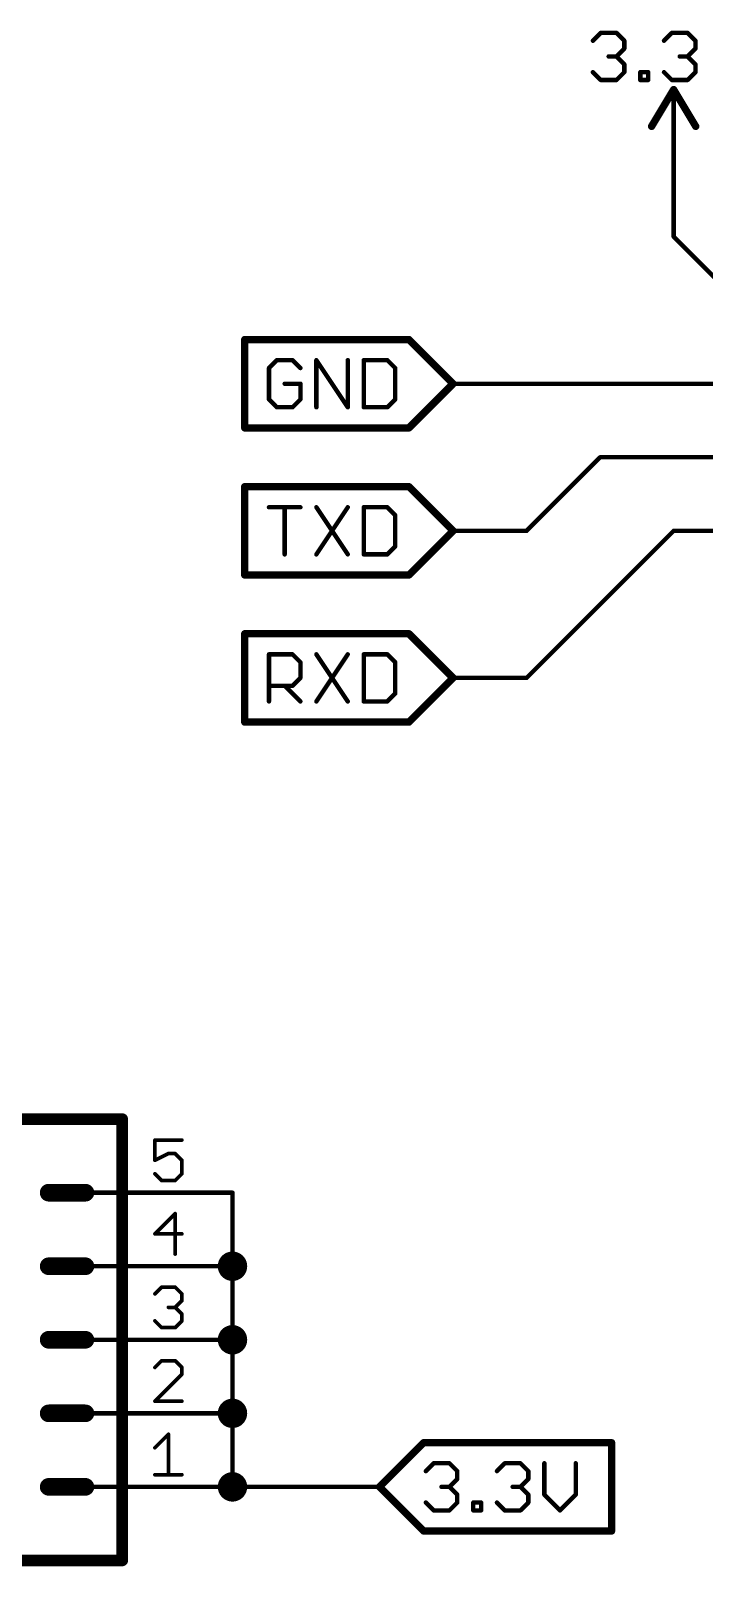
# Model space of a CAD drawing. Extents: x 2 to 137, y 1 to 177.
# Drawn here: x 71.8 to 95, y 4.9 to 57.9 of the extents above; entities that cross this region are included whole.
import ezdxf

# ---------------------------------------------------------------- set-up
doc = ezdxf.new("R2010")
doc.units = 0
for name, color, linetype in [('91', 94, 'CONTINUOUS'), ('94', 14, 'CONTINUOUS'), ('95', 250, 'CONTINUOUS'), ('96', 250, 'CONTINUOUS')]:
    doc.layers.add(name, color=color, linetype=linetype)

msp = doc.modelspace()

# ---------------------------------------------------------------- linework, layer by layer
at = {"layer": '91', "const_width": 0.1524}
for points in [[(93.98, 50.8), (93.98, 53.34)], [(96.52, 48.26), (93.98, 50.8)], [(99.06, 45.72), (86.36, 45.72)], [(91.44, 43.18), (88.9, 40.64)], [(101.6, 43.18), (91.44, 43.18)], [(88.9, 40.64), (86.36, 40.64)], [(93.98, 40.64), (88.9, 35.56)], [(96.52, 40.64), (93.98, 40.64)], [(88.9, 35.56), (86.36, 35.56)], [(78.74, 17.78), (78.74, 15.24)], [(78.74, 15.24), (78.74, 12.7)], [(78.74, 12.7), (78.74, 10.16)], [(78.74, 10.16), (78.74, 7.62)], [(78.74, 7.62), (83.82, 7.62)]]:
    msp.add_lwpolyline(points, dxfattribs=at)
at = {"layer": '91'}
for points, const_width in [([(94.0181, 53.34, 1), (93.9419, 53.34)], 0.0762), ([(93.9419, 50.8, 1), (94.0181, 50.8)], 0.0762), ([(94.0069, 50.8269, 1), (93.9531, 50.7731)], 0.0762), ([(86.36, 45.7581, 1), (86.36, 45.6819)], 0.0762), ([(91.44, 43.2181, 1), (91.44, 43.1419)], 0.0762), ([(91.4669, 43.1531, 1), (91.4131, 43.2069)], 0.0762), ([(86.36, 40.6781, 1), (86.36, 40.6019)], 0.0762), ([(88.8731, 40.6669, 1), (88.9269, 40.6131)], 0.0762), ([(88.9, 40.6019, 1), (88.9, 40.6781)], 0.0762), ([(93.98, 40.6781, 1), (93.98, 40.6019)], 0.0762), ([(94.0069, 40.6131, 1), (93.9531, 40.6669)], 0.0762), ([(86.36, 35.5981, 1), (86.36, 35.5219)], 0.0762), ([(88.8731, 35.5869, 1), (88.9269, 35.5331)], 0.0762), ([(88.9, 35.5219, 1), (88.9, 35.5981)], 0.0762), ([(78.7781, 17.78, 1), (78.7019, 17.78)], 0.0762), ([(78.74, 14.986, 1), (78.74, 15.494, 1), (78.74, 14.986)], 0.508), ([(78.7781, 15.24, 1), (78.7019, 15.24)], 0.0762), ([(78.7019, 15.24, 1), (78.7781, 15.24)], 0.0762), ([(78.74, 12.446, 1), (78.74, 12.954, 1), (78.74, 12.446)], 0.508), ([(78.7781, 12.7, 1), (78.7019, 12.7)], 0.0762), ([(78.7019, 12.7, 1), (78.7781, 12.7)], 0.0762), ([(78.74, 9.906, 1), (78.74, 10.414, 1), (78.74, 9.906)], 0.508), ([(78.7781, 10.16, 1), (78.7019, 10.16)], 0.0762), ([(78.7019, 10.16, 1), (78.7781, 10.16)], 0.0762), ([(78.74, 7.366, 1), (78.74, 7.874, 1), (78.74, 7.366)], 0.508), ([(78.74, 7.6581, 1), (78.74, 7.5819)], 0.0762), ([(78.7019, 7.62, 1), (78.7781, 7.62)], 0.0762), ([(83.82, 7.5819, 1), (83.82, 7.6581)], 0.0762)]:
    msp.add_lwpolyline(points, format="xyb", dxfattribs=dict(at, const_width=const_width))
at = {"layer": '94'}
for points, const_width in [([(93.98, 55.88), (93.218, 54.61)], 0.254), ([(94.742, 54.61), (93.98, 55.88)], 0.254), ([(93.98, 53.34), (93.98, 55.88)], 0.1524), ([(68.58, 20.32), (74.93, 20.32)], 0.4064), ([(74.93, 5.08), (74.93, 20.32)], 0.4064), ([(72.39, 17.78), (73.66, 17.78)], 0.6096), ([(78.74, 17.78), (73.66, 17.78)], 0.1524), ([(72.39, 15.24), (73.66, 15.24)], 0.6096), ([(78.74, 15.24), (73.66, 15.24)], 0.1524), ([(72.39, 12.7), (73.66, 12.7)], 0.6096), ([(78.74, 12.7), (73.66, 12.7)], 0.1524), ([(72.39, 10.16), (73.66, 10.16)], 0.6096), ([(78.74, 10.16), (73.66, 10.16)], 0.1524), ([(72.39, 7.62), (73.66, 7.62)], 0.6096), ([(78.74, 7.62), (73.66, 7.62)], 0.1524), ([(74.93, 5.08), (68.58, 5.08)], 0.4064)]:
    msp.add_lwpolyline(points, dxfattribs=dict(at, const_width=const_width))
for points, const_width in [([(94.0345, 55.9127, 1), (93.9255, 55.8473)], 0.127), ([(94.0345, 55.8473, 1), (93.9255, 55.9127)], 0.127), ([(94.0181, 55.88, 1), (93.9419, 55.88)], 0.0762), ([(93.1635, 54.6427, 1), (93.2725, 54.5773)], 0.127), ([(94.6875, 54.5773, 1), (94.7965, 54.6427)], 0.127), ([(93.9419, 53.34, 1), (94.0181, 53.34)], 0.0762), ([(75.0316, 20.32, 1), (74.8284, 20.32)], 0.2032), ([(74.93, 20.2184, 1), (74.93, 20.4216)], 0.2032), ([(72.39, 17.9324, 1), (72.39, 17.6276)], 0.3048), ([(73.66, 17.6276, 1), (73.66, 17.9324)], 0.3048), ([(73.66, 17.8181, 1), (73.66, 17.7419)], 0.0762), ([(78.74, 17.7419, 1), (78.74, 17.8181)], 0.0762), ([(72.39, 15.3924, 1), (72.39, 15.0876)], 0.3048), ([(73.66, 15.0876, 1), (73.66, 15.3924)], 0.3048), ([(73.66, 15.2781, 1), (73.66, 15.2019)], 0.0762), ([(78.74, 15.2019, 1), (78.74, 15.2781)], 0.0762), ([(72.39, 12.8524, 1), (72.39, 12.5476)], 0.3048), ([(73.66, 12.5476, 1), (73.66, 12.8524)], 0.3048), ([(73.66, 12.7381, 1), (73.66, 12.6619)], 0.0762), ([(78.74, 12.6619, 1), (78.74, 12.7381)], 0.0762), ([(72.39, 10.3124, 1), (72.39, 10.0076)], 0.3048), ([(73.66, 10.0076, 1), (73.66, 10.3124)], 0.3048), ([(73.66, 10.1981, 1), (73.66, 10.1219)], 0.0762), ([(78.74, 10.1219, 1), (78.74, 10.1981)], 0.0762), ([(72.39, 7.7724, 1), (72.39, 7.4676)], 0.3048), ([(73.66, 7.4676, 1), (73.66, 7.7724)], 0.3048), ([(73.66, 7.6581, 1), (73.66, 7.5819)], 0.0762), ([(78.74, 7.5819, 1), (78.74, 7.6581)], 0.0762), ([(74.8284, 5.08, 1), (75.0316, 5.08)], 0.2032), ([(74.93, 4.9784, 1), (74.93, 5.1816)], 0.2032)]:
    msp.add_lwpolyline(points, format="xyb", dxfattribs=dict(at, const_width=const_width))
at = {"layer": '95'}
for points, const_width in [([(84.836, 47.244), (79.1625, 47.244)], 0.254), ([(79.1625, 44.196), (79.1625, 47.244)], 0.254), ([(86.36, 45.72), (84.836, 47.244)], 0.254), ([(80.2719, 46.5342), (80.0007, 46.263)], 0.1524), ([(80.0007, 46.263), (80.0007, 45.1784)], 0.1524), ([(80.8142, 46.5342), (80.2719, 46.5342)], 0.1524), ([(81.0854, 46.263), (80.8142, 46.5342)], 0.1524), ([(81.6379, 44.9072), (81.6379, 46.5342)], 0.1524), ([(81.6379, 46.5342), (82.7225, 44.9072)], 0.1524), ([(82.7225, 44.9072), (82.7225, 46.5342)], 0.1524), ([(83.275, 46.5342), (83.275, 44.9072)], 0.1524), ([(84.0885, 46.5342), (83.275, 46.5342)], 0.1524), ([(84.3597, 46.263), (84.0885, 46.5342)], 0.1524), ([(84.3597, 45.1784), (84.3597, 46.263)], 0.1524), ([(81.0854, 45.7207), (80.5431, 45.7207)], 0.1524), ([(81.0854, 45.1784), (81.0854, 45.7207)], 0.1524), ([(86.36, 45.72), (84.836, 44.196)], 0.254), ([(80.0007, 45.1784), (80.2719, 44.9072)], 0.1524), ([(80.8142, 44.9072), (81.0854, 45.1784)], 0.1524), ([(84.0885, 44.9072), (84.3597, 45.1784)], 0.1524), ([(80.2719, 44.9072), (80.8142, 44.9072)], 0.1524), ([(83.275, 44.9072), (84.0885, 44.9072)], 0.1524), ([(84.836, 44.196), (79.1625, 44.196)], 0.254), ([(84.836, 42.164), (79.1625, 42.164)], 0.254), ([(79.1625, 39.116), (79.1625, 42.164)], 0.254), ([(86.36, 40.64), (84.836, 42.164)], 0.254), ([(80.0007, 41.4542), (81.0854, 41.4542)], 0.1524), ([(80.5431, 39.8272), (80.5431, 41.4542)], 0.1524), ([(81.6379, 41.4542), (82.7225, 39.8272)], 0.1524), ([(82.7225, 41.4542), (81.6379, 39.8272)], 0.1524), ([(83.275, 41.4542), (83.275, 39.8272)], 0.1524), ([(84.0885, 41.4542), (83.275, 41.4542)], 0.1524), ([(84.3597, 41.183), (84.0885, 41.4542)], 0.1524), ([(84.3597, 40.0984), (84.3597, 41.183)], 0.1524), ([(86.36, 40.64), (84.836, 39.116)], 0.254), ([(83.275, 39.8272), (84.0885, 39.8272)], 0.1524), ([(84.0885, 39.8272), (84.3597, 40.0984)], 0.1524), ([(84.836, 39.116), (79.1625, 39.116)], 0.254), ([(84.836, 37.084), (79.1625, 37.084)], 0.254), ([(79.1625, 34.036), (79.1625, 37.084)], 0.254), ([(86.36, 35.56), (84.836, 37.084)], 0.254), ([(80.0007, 34.7472), (80.0007, 36.3742)], 0.1524), ([(80.0007, 36.3742), (80.8142, 36.3742)], 0.1524), ([(80.8142, 36.3742), (81.0854, 36.103)], 0.1524), ([(81.0854, 36.103), (81.0854, 35.5607)], 0.1524), ([(81.6379, 36.3742), (82.7225, 34.7472)], 0.1524), ([(82.7225, 36.3742), (81.6379, 34.7472)], 0.1524), ([(83.275, 36.3742), (83.275, 34.7472)], 0.1524), ([(84.0885, 36.3742), (83.275, 36.3742)], 0.1524), ([(84.3597, 36.103), (84.0885, 36.3742)], 0.1524), ([(84.3597, 35.0184), (84.3597, 36.103)], 0.1524), ([(81.0854, 35.5607), (80.8142, 35.2895)], 0.1524), ([(86.36, 35.56), (84.836, 34.036)], 0.254), ([(80.8142, 35.2895), (80.0007, 35.2895)], 0.1524), ([(80.5431, 35.2895), (81.0854, 34.7472)], 0.1524), ([(84.0885, 34.7472), (84.3597, 35.0184)], 0.1524), ([(83.275, 34.7472), (84.0885, 34.7472)], 0.1524), ([(84.836, 34.036), (79.1625, 34.036)], 0.254), ([(76.9924, 19.5973), (76.0603, 19.5973)], 0.127), ([(76.0603, 19.5973), (76.0603, 18.8982)], 0.127), ([(76.0603, 18.8982), (76.5264, 19.1312)], 0.127), ([(76.5264, 19.1312), (76.7594, 19.1312)], 0.127), ([(76.7594, 19.1312), (76.9924, 18.8982)], 0.127), ([(76.9924, 18.8982), (76.9924, 18.4321)], 0.127), ([(76.2933, 18.1991), (76.0603, 18.4321)], 0.127), ([(76.7594, 18.1991), (76.2933, 18.1991)], 0.127), ([(76.9924, 18.4321), (76.7594, 18.1991)], 0.127), ([(76.7594, 17.0573), (76.0603, 16.3582)], 0.127), ([(76.7594, 15.6591), (76.7594, 17.0573)], 0.127), ([(76.0603, 16.3582), (76.9924, 16.3582)], 0.127), ([(76.0603, 14.2843), (76.2933, 14.5173)], 0.127), ([(76.2933, 14.5173), (76.7594, 14.5173)], 0.127), ([(76.7594, 14.5173), (76.9924, 14.2843)], 0.127), ([(76.9924, 14.2843), (76.9924, 14.0512)], 0.127), ([(76.7594, 13.8182), (76.5264, 13.8182)], 0.127), ([(76.9924, 14.0512), (76.7594, 13.8182)], 0.127), ([(76.7594, 13.8182), (76.9924, 13.5852)], 0.127), ([(76.2933, 13.1191), (76.0603, 13.3521)], 0.127), ([(76.9924, 13.3521), (76.7594, 13.1191)], 0.127), ([(76.9924, 13.5852), (76.9924, 13.3521)], 0.127), ([(76.7594, 13.1191), (76.2933, 13.1191)], 0.127), ([(76.2933, 11.9773), (76.0603, 11.7443)], 0.127), ([(76.7594, 11.9773), (76.2933, 11.9773)], 0.127), ([(76.9924, 11.7443), (76.7594, 11.9773)], 0.127), ([(76.9924, 11.5112), (76.9924, 11.7443)], 0.127), ([(76.0603, 10.5791), (76.9924, 11.5112)], 0.127), ([(76.9924, 10.5791), (76.0603, 10.5791)], 0.127), ([(76.0603, 8.9712), (76.5264, 9.4373)], 0.127), ([(76.5264, 9.4373), (76.5264, 8.0391)], 0.127), ([(83.82, 7.62), (85.344, 9.144)], 0.254), ([(85.344, 9.144), (91.8361, 9.144)], 0.254), ([(91.8361, 9.144), (91.8361, 6.096)], 0.254), ([(85.4202, 8.163), (85.6914, 8.4342)], 0.1524), ([(85.6914, 8.4342), (86.2337, 8.4342)], 0.1524), ([(86.2337, 8.4342), (86.5049, 8.163)], 0.1524), ([(87.8759, 8.163), (88.1471, 8.4342)], 0.1524), ([(88.1471, 8.4342), (88.6894, 8.4342)], 0.1524), ([(88.6894, 8.4342), (88.9606, 8.163)], 0.1524), ([(89.5131, 8.4342), (89.5131, 7.3495)], 0.1524), ([(90.5978, 7.3495), (90.5978, 8.4342)], 0.1524), ([(76.0603, 8.0391), (76.9924, 8.0391)], 0.127), ([(86.5049, 7.8919), (86.2337, 7.6207)], 0.1524), ([(86.5049, 8.163), (86.5049, 7.8919)], 0.1524), ([(88.9606, 7.8919), (88.6894, 7.6207)], 0.1524), ([(88.9606, 8.163), (88.9606, 7.8919)], 0.1524), ([(83.82, 7.62), (85.344, 6.096)], 0.254), ([(86.2337, 7.6207), (85.9625, 7.6207)], 0.1524), ([(86.2337, 7.6207), (86.5049, 7.3495)], 0.1524), ([(86.5049, 7.3495), (86.5049, 7.0784)], 0.1524), ([(88.6894, 7.6207), (88.4183, 7.6207)], 0.1524), ([(88.6894, 7.6207), (88.9606, 7.3495)], 0.1524), ([(88.9606, 7.3495), (88.9606, 7.0784)], 0.1524), ([(89.5131, 7.3495), (90.0554, 6.8072)], 0.1524), ([(90.0554, 6.8072), (90.5978, 7.3495)], 0.1524), ([(85.6914, 6.8072), (85.4202, 7.0784)], 0.1524), ([(86.5049, 7.0784), (86.2337, 6.8072)], 0.1524), ([(87.0574, 6.8072), (87.0574, 7.0784)], 0.1524), ([(87.0574, 7.0784), (87.3285, 7.0784)], 0.1524), ([(87.3285, 7.0784), (87.3285, 6.8072)], 0.1524), ([(88.1471, 6.8072), (87.8759, 7.0784)], 0.1524), ([(88.9606, 7.0784), (88.6894, 6.8072)], 0.1524), ([(86.2337, 6.8072), (85.6914, 6.8072)], 0.1524), ([(87.3285, 6.8072), (87.0574, 6.8072)], 0.1524), ([(88.6894, 6.8072), (88.1471, 6.8072)], 0.1524), ([(85.344, 6.096), (91.8361, 6.096)], 0.254)]:
    msp.add_lwpolyline(points, dxfattribs=dict(at, const_width=const_width))
for points, const_width in [([(79.1625, 47.3075, 1), (79.1625, 47.1805)], 0.127), ([(79.226, 47.244, 1), (79.099, 47.244)], 0.127), ([(84.8809, 47.2889, 1), (84.7911, 47.1991)], 0.127), ([(84.836, 47.1805, 1), (84.836, 47.3075)], 0.127), ([(80.0388, 46.263, 1), (79.9626, 46.263)], 0.0762), ([(79.9738, 46.29, 1), (80.0277, 46.2361)], 0.0762), ([(80.2719, 46.5723, 1), (80.2719, 46.4961)], 0.0762), ([(80.2988, 46.5072, 1), (80.2449, 46.5611)], 0.0762), ([(80.8412, 46.5611, 1), (80.7873, 46.5072)], 0.0762), ([(80.8142, 46.4961, 1), (80.8142, 46.5723)], 0.0762), ([(81.0584, 46.2361, 1), (81.1123, 46.29)], 0.0762), ([(81.676, 46.5342, 1), (81.5998, 46.5342)], 0.0762), ([(81.6696, 46.5553, 1), (81.6062, 46.5131)], 0.0762), ([(82.7606, 46.5342, 1), (82.6844, 46.5342)], 0.0762), ([(83.3131, 46.5342, 1), (83.2369, 46.5342)], 0.0762), ([(83.275, 46.5723, 1), (83.275, 46.4961)], 0.0762), ([(84.1155, 46.5611, 1), (84.0616, 46.5072)], 0.0762), ([(84.0885, 46.4961, 1), (84.0885, 46.5723)], 0.0762), ([(84.3978, 46.263, 1), (84.3216, 46.263)], 0.0762), ([(84.3328, 46.2361, 1), (84.3866, 46.29)], 0.0762), ([(80.5431, 45.7588, 1), (80.5431, 45.6826)], 0.0762), ([(81.1235, 45.7207, 1), (81.0473, 45.7207)], 0.0762), ([(81.0854, 45.6826, 1), (81.0854, 45.7588)], 0.0762), ([(86.4049, 45.6751, 1), (86.3151, 45.7649)], 0.127), ([(86.3151, 45.6751, 1), (86.4049, 45.7649)], 0.127), ([(80.0277, 45.2053, 1), (79.9738, 45.1514)], 0.0762), ([(79.9626, 45.1784, 1), (80.0388, 45.1784)], 0.0762), ([(81.0473, 45.1784, 1), (81.1235, 45.1784)], 0.0762), ([(81.1123, 45.1514, 1), (81.0584, 45.2053)], 0.0762), ([(84.3216, 45.1784, 1), (84.3978, 45.1784)], 0.0762), ([(84.3866, 45.1514, 1), (84.3328, 45.2053)], 0.0762), ([(80.2719, 44.9453, 1), (80.2719, 44.8691)], 0.0762), ([(80.2449, 44.8803, 1), (80.2988, 44.9341)], 0.0762), ([(80.7873, 44.9341, 1), (80.8412, 44.8803)], 0.0762), ([(80.8142, 44.8691, 1), (80.8142, 44.9453)], 0.0762), ([(81.5998, 44.9072, 1), (81.676, 44.9072)], 0.0762), ([(82.6844, 44.9072, 1), (82.7606, 44.9072)], 0.0762), ([(82.6908, 44.8861, 1), (82.7542, 44.9283)], 0.0762), ([(83.275, 44.9453, 1), (83.275, 44.8691)], 0.0762), ([(83.2369, 44.9072, 1), (83.3131, 44.9072)], 0.0762), ([(84.0616, 44.9341, 1), (84.1155, 44.8803)], 0.0762), ([(84.0885, 44.8691, 1), (84.0885, 44.9453)], 0.0762), ([(79.1625, 44.2595, 1), (79.1625, 44.1325)], 0.127), ([(79.099, 44.196, 1), (79.226, 44.196)], 0.127), ([(84.7911, 44.2409, 1), (84.8809, 44.1511)], 0.127), ([(84.836, 44.1325, 1), (84.836, 44.2595)], 0.127), ([(79.1625, 42.2275, 1), (79.1625, 42.1005)], 0.127), ([(79.226, 42.164, 1), (79.099, 42.164)], 0.127), ([(84.8809, 42.2089, 1), (84.7911, 42.1191)], 0.127), ([(84.836, 42.1005, 1), (84.836, 42.2275)], 0.127), ([(80.0007, 41.4923, 1), (80.0007, 41.4161)], 0.0762), ([(80.5812, 41.4542, 1), (80.505, 41.4542)], 0.0762), ([(81.0854, 41.4161, 1), (81.0854, 41.4923)], 0.0762), ([(81.6696, 41.4753, 1), (81.6062, 41.4331)], 0.0762), ([(82.7542, 41.4331, 1), (82.6908, 41.4753)], 0.0762), ([(83.3131, 41.4542, 1), (83.2369, 41.4542)], 0.0762), ([(83.275, 41.4923, 1), (83.275, 41.4161)], 0.0762), ([(84.1155, 41.4811, 1), (84.0616, 41.4272)], 0.0762), ([(84.0885, 41.4161, 1), (84.0885, 41.4923)], 0.0762), ([(84.3978, 41.183, 1), (84.3216, 41.183)], 0.0762), ([(84.3328, 41.1561, 1), (84.3866, 41.21)], 0.0762), ([(86.4049, 40.5951, 1), (86.3151, 40.6849)], 0.127), ([(86.3151, 40.5951, 1), (86.4049, 40.6849)], 0.127), ([(80.505, 39.8272, 1), (80.5812, 39.8272)], 0.0762), ([(81.6062, 39.8483, 1), (81.6696, 39.8061)], 0.0762), ([(82.6908, 39.8061, 1), (82.7542, 39.8483)], 0.0762), ([(83.275, 39.8653, 1), (83.275, 39.7891)], 0.0762), ([(83.2369, 39.8272, 1), (83.3131, 39.8272)], 0.0762), ([(84.0616, 39.8541, 1), (84.1155, 39.8003)], 0.0762), ([(84.0885, 39.7891, 1), (84.0885, 39.8653)], 0.0762), ([(84.3216, 40.0984, 1), (84.3978, 40.0984)], 0.0762), ([(84.3866, 40.0714, 1), (84.3328, 40.1253)], 0.0762), ([(79.1625, 39.1795, 1), (79.1625, 39.0525)], 0.127), ([(79.099, 39.116, 1), (79.226, 39.116)], 0.127), ([(84.7911, 39.1609, 1), (84.8809, 39.0711)], 0.127), ([(84.836, 39.0525, 1), (84.836, 39.1795)], 0.127), ([(79.1625, 37.1475, 1), (79.1625, 37.0205)], 0.127), ([(79.226, 37.084, 1), (79.099, 37.084)], 0.127), ([(84.8809, 37.1289, 1), (84.7911, 37.0391)], 0.127), ([(84.836, 37.0205, 1), (84.836, 37.1475)], 0.127), ([(80.0388, 36.3742, 1), (79.9626, 36.3742)], 0.0762), ([(80.0007, 36.4123, 1), (80.0007, 36.3361)], 0.0762), ([(80.8412, 36.4011, 1), (80.7873, 36.3472)], 0.0762), ([(80.8142, 36.3361, 1), (80.8142, 36.4123)], 0.0762), ([(81.1235, 36.103, 1), (81.0473, 36.103)], 0.0762), ([(81.0584, 36.0761, 1), (81.1123, 36.13)], 0.0762), ([(81.6696, 36.3953, 1), (81.6062, 36.3531)], 0.0762), ([(82.7542, 36.3531, 1), (82.6908, 36.3953)], 0.0762), ([(83.3131, 36.3742, 1), (83.2369, 36.3742)], 0.0762), ([(83.275, 36.4123, 1), (83.275, 36.3361)], 0.0762), ([(84.1155, 36.4011, 1), (84.0616, 36.3472)], 0.0762), ([(84.0885, 36.3361, 1), (84.0885, 36.4123)], 0.0762), ([(84.3978, 36.103, 1), (84.3216, 36.103)], 0.0762), ([(84.3328, 36.0761, 1), (84.3866, 36.13)], 0.0762), ([(81.0473, 35.5607, 1), (81.1235, 35.5607)], 0.0762), ([(81.1123, 35.5338, 1), (81.0584, 35.5876)], 0.0762), ([(86.4049, 35.5151, 1), (86.3151, 35.6049)], 0.127), ([(86.3151, 35.5151, 1), (86.4049, 35.6049)], 0.127), ([(80.0007, 35.3276, 1), (80.0007, 35.2514)], 0.0762), ([(80.57, 35.3165, 1), (80.5161, 35.2626)], 0.0762), ([(80.7873, 35.3165, 1), (80.8412, 35.2626)], 0.0762), ([(80.8142, 35.2514, 1), (80.8142, 35.3276)], 0.0762), ([(84.3216, 35.0184, 1), (84.3978, 35.0184)], 0.0762), ([(84.3866, 34.9914, 1), (84.3328, 35.0453)], 0.0762), ([(79.9626, 34.7472, 1), (80.0388, 34.7472)], 0.0762), ([(81.0584, 34.7203, 1), (81.1123, 34.7741)], 0.0762), ([(81.6062, 34.7683, 1), (81.6696, 34.7261)], 0.0762), ([(82.6908, 34.7261, 1), (82.7542, 34.7683)], 0.0762), ([(83.275, 34.7853, 1), (83.275, 34.7091)], 0.0762), ([(83.2369, 34.7472, 1), (83.3131, 34.7472)], 0.0762), ([(84.0616, 34.7741, 1), (84.1155, 34.7203)], 0.0762), ([(84.0885, 34.7091, 1), (84.0885, 34.7853)], 0.0762), ([(79.1625, 34.0995, 1), (79.1625, 33.9725)], 0.127), ([(79.099, 34.036, 1), (79.226, 34.036)], 0.127), ([(84.7911, 34.0809, 1), (84.8809, 33.9911)], 0.127), ([(84.836, 33.9725, 1), (84.836, 34.0995)], 0.127), ([(76.0921, 19.5973, 1), (76.0285, 19.5973)], 0.0635), ([(76.0603, 19.629, 1), (76.0603, 19.5655)], 0.0635), ([(76.9924, 19.5655, 1), (76.9924, 19.629)], 0.0635), ([(76.5264, 19.163, 1), (76.5264, 19.0995)], 0.0635), ([(76.5406, 19.1028, 1), (76.5122, 19.1596)], 0.0635), ([(76.7818, 19.1537, 1), (76.7369, 19.1088)], 0.0635), ([(76.7594, 19.0995, 1), (76.7594, 19.163)], 0.0635), ([(76.0285, 18.8982, 1), (76.0921, 18.8982)], 0.0635), ([(76.0461, 18.9266, 1), (76.0745, 18.8698)], 0.0635), ([(77.0242, 18.8982, 1), (76.9607, 18.8982)], 0.0635), ([(76.97, 18.8757, 1), (77.0149, 18.9206)], 0.0635), ([(76.0828, 18.4546, 1), (76.0378, 18.4097)], 0.0635), ([(76.2933, 18.2309, 1), (76.2933, 18.1674)], 0.0635), ([(76.2709, 18.1766, 1), (76.3158, 18.2216)], 0.0635), ([(76.7369, 18.2216, 1), (76.7818, 18.1766)], 0.0635), ([(76.7594, 18.1674, 1), (76.7594, 18.2309)], 0.0635), ([(76.9607, 18.4321, 1), (77.0242, 18.4321)], 0.0635), ([(77.0149, 18.4097, 1), (76.97, 18.4546)], 0.0635), ([(76.7911, 17.0573, 1), (76.7276, 17.0573)], 0.0635), ([(76.7818, 17.0348, 1), (76.7369, 17.0797)], 0.0635), ([(76.0603, 16.3899, 1), (76.0603, 16.3264)], 0.0635), ([(76.0378, 16.3806, 1), (76.0828, 16.3357)], 0.0635), ([(76.9924, 16.3264, 1), (76.9924, 16.3899)], 0.0635), ([(76.7276, 15.6591, 1), (76.7911, 15.6591)], 0.0635), ([(76.0378, 14.3067, 1), (76.0828, 14.2618)], 0.0635), ([(76.2933, 14.549, 1), (76.2933, 14.4855)], 0.0635), ([(76.3158, 14.4948, 1), (76.2709, 14.5397)], 0.0635), ([(76.7818, 14.5397, 1), (76.7369, 14.4948)], 0.0635), ([(76.7594, 14.4855, 1), (76.7594, 14.549)], 0.0635), ([(77.0242, 14.2843, 1), (76.9607, 14.2843)], 0.0635), ([(76.97, 14.2618, 1), (77.0149, 14.3067)], 0.0635), ([(76.5264, 13.8499, 1), (76.5264, 13.7864)], 0.0635), ([(76.7818, 13.8406, 1), (76.7369, 13.7957)], 0.0635), ([(76.7369, 13.8406, 1), (76.7818, 13.7957)], 0.0635), ([(76.7594, 13.7864, 1), (76.7594, 13.8499)], 0.0635), ([(76.9607, 14.0512, 1), (77.0242, 14.0512)], 0.0635), ([(77.0149, 14.0288, 1), (76.97, 14.0737)], 0.0635), ([(76.0828, 13.3746, 1), (76.0378, 13.3297)], 0.0635), ([(77.0242, 13.5852, 1), (76.9607, 13.5852)], 0.0635), ([(76.9607, 13.3521, 1), (77.0242, 13.3521)], 0.0635), ([(76.97, 13.5627, 1), (77.0149, 13.6076)], 0.0635), ([(77.0149, 13.3297, 1), (76.97, 13.3746)], 0.0635), ([(76.2933, 13.1509, 1), (76.2933, 13.0874)], 0.0635), ([(76.2709, 13.0966, 1), (76.3158, 13.1416)], 0.0635), ([(76.7369, 13.1416, 1), (76.7818, 13.0966)], 0.0635), ([(76.7594, 13.0874, 1), (76.7594, 13.1509)], 0.0635), ([(76.0378, 11.7667, 1), (76.0828, 11.7218)], 0.0635), ([(76.2933, 12.009, 1), (76.2933, 11.9455)], 0.0635), ([(76.3158, 11.9548, 1), (76.2709, 11.9997)], 0.0635), ([(76.7818, 11.9997, 1), (76.7369, 11.9548)], 0.0635), ([(76.7594, 11.9455, 1), (76.7594, 12.009)], 0.0635), ([(77.0242, 11.7443, 1), (76.9607, 11.7443)], 0.0635), ([(76.97, 11.7218, 1), (77.0149, 11.7667)], 0.0635), ([(76.9607, 11.5112, 1), (77.0242, 11.5112)], 0.0635), ([(77.0149, 11.4888, 1), (76.97, 11.5337)], 0.0635), ([(76.0603, 10.6109, 1), (76.0603, 10.5473)], 0.0635), ([(76.0378, 10.6016, 1), (76.0828, 10.5566)], 0.0635), ([(76.9924, 10.5473, 1), (76.9924, 10.6109)], 0.0635), ([(76.0378, 8.9937, 1), (76.0828, 8.9488)], 0.0635), ([(76.5581, 9.4373, 1), (76.4946, 9.4373)], 0.0635), ([(76.5488, 9.4148, 1), (76.5039, 9.4597)], 0.0635), ([(85.344, 9.2075, 1), (85.344, 9.0805)], 0.127), ([(85.3889, 9.0991, 1), (85.2991, 9.1889)], 0.127), ([(91.8996, 9.144, 1), (91.7726, 9.144)], 0.127), ([(91.8361, 9.0805, 1), (91.8361, 9.2075)], 0.127), ([(85.6914, 8.4723, 1), (85.6914, 8.3961)], 0.0762), ([(85.7183, 8.4072, 1), (85.6644, 8.4611)], 0.0762), ([(86.2606, 8.4611, 1), (86.2068, 8.4072)], 0.0762), ([(86.2337, 8.3961, 1), (86.2337, 8.4723)], 0.0762), ([(88.1471, 8.4723, 1), (88.1471, 8.3961)], 0.0762), ([(88.174, 8.4072, 1), (88.1202, 8.4611)], 0.0762), ([(88.7164, 8.4611, 1), (88.6625, 8.4072)], 0.0762), ([(88.6894, 8.3961, 1), (88.6894, 8.4723)], 0.0762), ([(89.5512, 8.4342, 1), (89.475, 8.4342)], 0.0762), ([(90.6359, 8.4342, 1), (90.5597, 8.4342)], 0.0762), ([(76.0603, 8.0709, 1), (76.0603, 8.0074)], 0.0635), ([(76.4946, 8.0391, 1), (76.5581, 8.0391)], 0.0635), ([(76.9924, 8.0074, 1), (76.9924, 8.0709)], 0.0635), ([(85.3933, 8.19, 1), (85.4471, 8.1361)], 0.0762), ([(86.543, 8.163, 1), (86.4668, 8.163)], 0.0762), ([(86.4779, 8.1361, 1), (86.5318, 8.19)], 0.0762), ([(86.5318, 7.8649, 1), (86.4779, 7.9188)], 0.0762), ([(87.849, 8.19, 1), (87.9029, 8.1361)], 0.0762), ([(88.9987, 8.163, 1), (88.9225, 8.163)], 0.0762), ([(88.9337, 8.1361, 1), (88.9875, 8.19)], 0.0762), ([(88.9875, 7.8649, 1), (88.9337, 7.9188)], 0.0762), ([(83.8649, 7.6649, 1), (83.7751, 7.5751)], 0.127), ([(83.7751, 7.6649, 1), (83.8649, 7.5751)], 0.127), ([(85.9625, 7.6588, 1), (85.9625, 7.5826)], 0.0762), ([(86.2606, 7.6476, 1), (86.2068, 7.5938)], 0.0762), ([(86.2068, 7.6476, 1), (86.2606, 7.5938)], 0.0762), ([(86.2337, 7.5826, 1), (86.2337, 7.6588)], 0.0762), ([(86.4668, 7.8919, 1), (86.543, 7.8919)], 0.0762), ([(86.543, 7.3495, 1), (86.4668, 7.3495)], 0.0762), ([(88.4183, 7.6588, 1), (88.4183, 7.5826)], 0.0762), ([(88.7164, 7.6476, 1), (88.6625, 7.5938)], 0.0762), ([(88.6625, 7.6476, 1), (88.7164, 7.5938)], 0.0762), ([(88.6894, 7.5826, 1), (88.6894, 7.6588)], 0.0762), ([(88.9225, 7.8919, 1), (88.9987, 7.8919)], 0.0762), ([(88.9987, 7.3495, 1), (88.9225, 7.3495)], 0.0762), ([(89.54, 7.3765, 1), (89.4861, 7.3226)], 0.0762), ([(90.6247, 7.3226, 1), (90.5708, 7.3765)], 0.0762), ([(85.4471, 7.1053, 1), (85.3933, 7.0514)], 0.0762), ([(86.4668, 7.0784, 1), (86.543, 7.0784)], 0.0762), ([(86.4779, 7.3226, 1), (86.5318, 7.3765)], 0.0762), ([(86.5318, 7.0514, 1), (86.4779, 7.1053)], 0.0762), ([(87.0955, 7.0784, 1), (87.0193, 7.0784)], 0.0762), ([(87.0574, 7.1165, 1), (87.0574, 7.0403)], 0.0762), ([(87.3666, 7.0784, 1), (87.2904, 7.0784)], 0.0762), ([(87.3285, 7.0403, 1), (87.3285, 7.1165)], 0.0762), ([(87.9029, 7.1053, 1), (87.849, 7.0514)], 0.0762), ([(88.9225, 7.0784, 1), (88.9987, 7.0784)], 0.0762), ([(88.9337, 7.3226, 1), (88.9875, 7.3765)], 0.0762), ([(88.9875, 7.0514, 1), (88.9337, 7.1053)], 0.0762), ([(89.475, 7.3495, 1), (89.5512, 7.3495)], 0.0762), ([(90.5597, 7.3495, 1), (90.6359, 7.3495)], 0.0762), ([(85.6914, 6.8453, 1), (85.6914, 6.7691)], 0.0762), ([(85.6644, 6.7803, 1), (85.7183, 6.8341)], 0.0762), ([(86.2068, 6.8341, 1), (86.2606, 6.7803)], 0.0762), ([(86.2337, 6.7691, 1), (86.2337, 6.8453)], 0.0762), ([(87.0574, 6.8453, 1), (87.0574, 6.7691)], 0.0762), ([(87.0193, 6.8072, 1), (87.0955, 6.8072)], 0.0762), ([(87.2904, 6.8072, 1), (87.3666, 6.8072)], 0.0762), ([(87.3285, 6.7691, 1), (87.3285, 6.8453)], 0.0762), ([(88.1471, 6.8453, 1), (88.1471, 6.7691)], 0.0762), ([(88.1202, 6.7803, 1), (88.174, 6.8341)], 0.0762), ([(88.6625, 6.8341, 1), (88.7164, 6.7803)], 0.0762), ([(88.6894, 6.7691, 1), (88.6894, 6.8453)], 0.0762), ([(90.0285, 6.8341, 1), (90.0824, 6.7803)], 0.0762), ([(90.0285, 6.7803, 1), (90.0824, 6.8341)], 0.0762), ([(85.344, 6.1595, 1), (85.344, 6.0325)], 0.127), ([(85.2991, 6.0511, 1), (85.3889, 6.1409)], 0.127), ([(91.7726, 6.096, 1), (91.8996, 6.096)], 0.127), ([(91.8361, 6.0325, 1), (91.8361, 6.1595)], 0.127)]:
    msp.add_lwpolyline(points, format="xyb", dxfattribs=dict(at, const_width=const_width))
at = {"layer": '96', "const_width": 0.1524}
for points in [[(91.1912, 57.566), (91.4623, 57.8372)], [(91.4623, 57.8372), (92.0047, 57.8372)], [(92.0047, 57.8372), (92.2758, 57.566)], [(93.6469, 57.566), (93.9181, 57.8372)], [(93.9181, 57.8372), (94.4604, 57.8372)], [(94.4604, 57.8372), (94.7316, 57.566)], [(92.2758, 57.2949), (92.0047, 57.0237)], [(92.2758, 57.566), (92.2758, 57.2949)], [(94.7316, 57.2949), (94.4604, 57.0237)], [(94.7316, 57.566), (94.7316, 57.2949)], [(92.0047, 57.0237), (91.7335, 57.0237)], [(92.0047, 57.0237), (92.2758, 56.7525)], [(92.2758, 56.7525), (92.2758, 56.4814)], [(94.4604, 57.0237), (94.1892, 57.0237)], [(94.4604, 57.0237), (94.7316, 56.7525)], [(94.7316, 56.7525), (94.7316, 56.4814)], [(91.4623, 56.2102), (91.1912, 56.4814)], [(92.0047, 56.2102), (91.4623, 56.2102)], [(92.2758, 56.4814), (92.0047, 56.2102)], [(92.8283, 56.2102), (92.8283, 56.4814)], [(92.8283, 56.4814), (93.0995, 56.4814)], [(93.0995, 56.2102), (92.8283, 56.2102)], [(93.0995, 56.4814), (93.0995, 56.2102)], [(93.9181, 56.2102), (93.6469, 56.4814)], [(94.4604, 56.2102), (93.9181, 56.2102)], [(94.7316, 56.4814), (94.4604, 56.2102)]]:
    msp.add_lwpolyline(points, dxfattribs=at)
at = {"layer": '96', "const_width": 0.0762}
for points in [[(91.4623, 57.8753, 1), (91.4623, 57.7991)], [(91.4893, 57.8102, 1), (91.4354, 57.8641)], [(92.0316, 57.8641, 1), (91.9777, 57.8102)], [(92.0047, 57.7991, 1), (92.0047, 57.8753)], [(93.9181, 57.8753, 1), (93.9181, 57.7991)], [(93.945, 57.8102, 1), (93.8911, 57.8641)], [(94.4873, 57.8641, 1), (94.4335, 57.8102)], [(94.4604, 57.7991, 1), (94.4604, 57.8753)], [(91.1642, 57.593, 1), (91.2181, 57.5391)], [(92.3139, 57.566, 1), (92.2377, 57.566)], [(92.2377, 57.2949, 1), (92.3139, 57.2949)], [(92.2489, 57.5391, 1), (92.3028, 57.593)], [(92.3028, 57.2679, 1), (92.2489, 57.3218)], [(93.62, 57.593, 1), (93.6738, 57.5391)], [(94.7697, 57.566, 1), (94.6935, 57.566)], [(94.6935, 57.2949, 1), (94.7697, 57.2949)], [(94.7046, 57.5391, 1), (94.7585, 57.593)], [(94.7585, 57.2679, 1), (94.7046, 57.3218)], [(91.7335, 57.0618, 1), (91.7335, 56.9856)], [(92.0316, 57.0506, 1), (91.9777, 56.9968)], [(91.9777, 57.0506, 1), (92.0316, 56.9968)], [(92.0047, 56.9856, 1), (92.0047, 57.0618)], [(92.3139, 56.7525, 1), (92.2377, 56.7525)], [(92.2489, 56.7256, 1), (92.3028, 56.7795)], [(94.1892, 57.0618, 1), (94.1892, 56.9856)], [(94.4873, 57.0506, 1), (94.4335, 56.9968)], [(94.4335, 57.0506, 1), (94.4873, 56.9968)], [(94.4604, 56.9856, 1), (94.4604, 57.0618)], [(94.7697, 56.7525, 1), (94.6935, 56.7525)], [(94.7046, 56.7256, 1), (94.7585, 56.7795)], [(91.2181, 56.5083, 1), (91.1642, 56.4544)], [(91.4623, 56.2483, 1), (91.4623, 56.1721)], [(91.4354, 56.1833, 1), (91.4893, 56.2371)], [(91.9777, 56.2371, 1), (92.0316, 56.1833)], [(92.0047, 56.1721, 1), (92.0047, 56.2483)], [(92.2377, 56.4814, 1), (92.3139, 56.4814)], [(92.3028, 56.4544, 1), (92.2489, 56.5083)], [(92.8664, 56.4814, 1), (92.7902, 56.4814)], [(92.8283, 56.5195, 1), (92.8283, 56.4433)], [(92.8283, 56.2483, 1), (92.8283, 56.1721)], [(92.7902, 56.2102, 1), (92.8664, 56.2102)], [(93.1376, 56.4814, 1), (93.0614, 56.4814)], [(93.0614, 56.2102, 1), (93.1376, 56.2102)], [(93.0995, 56.4433, 1), (93.0995, 56.5195)], [(93.0995, 56.1721, 1), (93.0995, 56.2483)], [(93.6738, 56.5083, 1), (93.62, 56.4544)], [(93.9181, 56.2483, 1), (93.9181, 56.1721)], [(93.8911, 56.1833, 1), (93.945, 56.2371)], [(94.4335, 56.2371, 1), (94.4873, 56.1833)], [(94.4604, 56.1721, 1), (94.4604, 56.2483)], [(94.6935, 56.4814, 1), (94.7697, 56.4814)], [(94.7585, 56.4544, 1), (94.7046, 56.5083)]]:
    msp.add_lwpolyline(points, format="xyb", dxfattribs=at)

doc.saveas('drawing.dxf')
